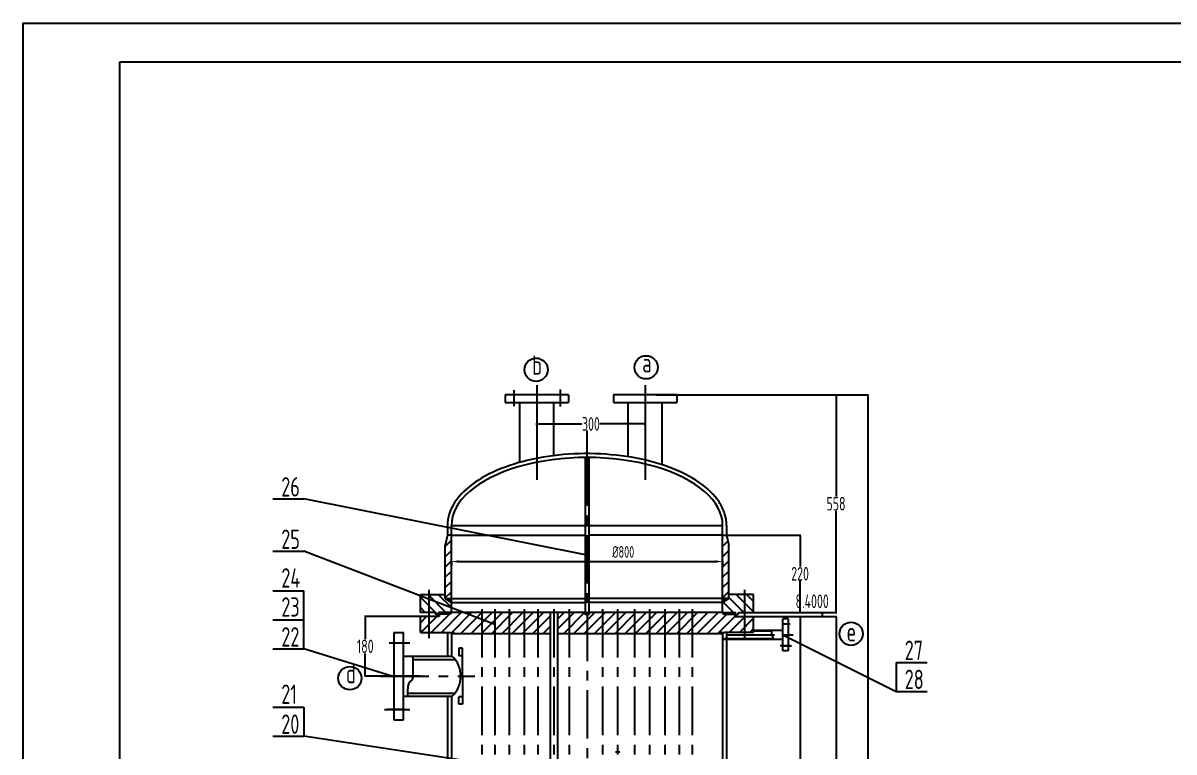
# Model space of a CAD drawing. Extents: x 36 to 630, y 3 to 844.
# Drawn here: x 36 to 333, y 655.8 to 843.8 of the extents above; entities that cross this region are included whole.
import ezdxf

# ---------------------------------------------------------------- set-up
doc = ezdxf.new("R2010")
doc.units = 0
doc.header["$LTSCALE"] = 10
doc.header["$MEASUREMENT"] = 0
doc.linetypes.add('CENTER', pattern=[2, 1.25, -0.25, 0.25, -0.25])
doc.linetypes.add('DIVIDE', pattern=[31.75, 12.7, -6.35, 0, -6.35, 0, -6.35])
doc.layers.get('0').update_dxf_attribs({"linetype": 'CONTINUOUS'})
doc.layers.get('DEFPOINTS').update_dxf_attribs({"linetype": 'CONTINUOUS'})
for name, color, linetype in [('1轮廓实线层', 7, 'CONTINUOUS'), ('3中心线层', 1, 'CENTER'), ('L1', 9, 'CENTER'), ('L3', 7, 'DIVIDE'), ('LM', 7, 'CONTINUOUS'), ('文字', 2, 'CONTINUOUS'), ('标注', 3, 'CONTINUOUS'), ('粗0_5', 7, 'CONTINUOUS'), ('粗实线', 7, 'CONTINUOUS'), ('细实线', 3, 'CONTINUOUS')]:
    doc.layers.add(name, color=color, linetype=linetype)
doc.styles.get("Standard").update_dxf_attribs({"font": 'isocp.shx', "width": 0.707, "bigfont": 'hztxt.shx'})
doc.styles.add('工程字', font='gbenor.shx', dxfattribs={"width": 0.8, "height": 5, "bigfont": 'gbcbig.shx'})
doc.dimstyles.new('10', dxfattribs={"dimtxt": 3, "dimasz": 2, "dimexe": 1, "dimexo": 0.0625, "dimgap": 1, "dimtad": 1, "dimdec": 1, "dimlfac": 10, "dimrnd": 1, "dimzin": 12, "dimtxsty": 'STANDARD', "dimcen": 1, "dimazin": 3, "dimtfac": 0.06, "dimtdec": 1, "dimtofl": 0, "dimtmove": 0, "dimatfit": 3, "dimtolj": 1, "dimtzin": 12})
doc.dimstyles.get("Standard").update_dxf_attribs({"dimtxt": 0.18, "dimasz": 0.18, "dimexe": 0.18, "dimexo": 0.0625, "dimgap": 0.09, "dimtad": 0, "dimtih": 1, "dimtoh": 1, "dimdec": 4, "dimzin": 0, "dimtxsty": 'STANDARD', "dimcen": 0.09, "dimazin": 3, "dimtfac": 1, "dimtdec": 4, "dimtofl": 0, "dimtmove": 0, "dimatfit": 3, "dimtolj": 1, "dimtzin": 0})
pattern_1 = [(135, (-95.5184, 269.4879), (-1.325825, -1.325825), [])]
pattern_2 = [(45, (-95.5184, 269.4879), (-0.44194174, 0.44194174), []), (135, (-95.5184, 269.4879), (-0.44194174, -0.44194174), [])]
pattern_3 = [(45, (-95.5184, 269.4879), (-1.325825, 1.325825), [])]

# ---------------------------------------------------------------- blocks, each defined once
blk = doc.blocks.new('*D32')
at = {"layer": 'DEFPOINTS', "color": 0}
for p in [(146.52, 705.09), (216.52, 705.09), (216.52, 704.9)]:
    blk.add_point(p, dxfattribs=at)
at = {"layer": '标注', "color": 0}
for p, q in [((146.52, 705.03), (146.52, 703.9)), ((148.52, 704.9), (214.52, 704.9)), ((216.52, 705.03), (216.52, 703.9))]:
    blk.add_line(p, q, dxfattribs=at)
for points in [[(148.52, 705.24), (148.52, 704.57), (146.52, 704.9)], [(214.52, 705.24), (214.52, 704.57), (216.52, 704.9)]]:
    blk.add_solid(points, dxfattribs=at)
at = {"layer": '标注', "color": 0, "insert": (190.85, 707.4), "char_height": 3, "attachment_point": 5}
blk.add_mtext('\\A1;%%c800', dxfattribs=at)
blk = doc.blocks.new('*D36')
at = {"layer": 'DEFPOINTS', "color": 0}
for p in [(168.57, 740.04), (196.48, 740.4), (196.48, 740.04)]:
    blk.add_point(p, dxfattribs=at)
at = {"layer": '标注', "color": 0}
for p, q in [((168.57, 740.1), (168.57, 740.58)), ((168.75, 740.4), (180.21, 740.4)), ((196.3, 740.4), (184.84, 740.4)), ((196.48, 740.1), (196.48, 740.58))]:
    blk.add_line(p, q, dxfattribs=at)
for points in [[(168.75, 740.43), (168.75, 740.37), (168.57, 740.4)], [(196.3, 740.43), (196.3, 740.37), (196.48, 740.4)]]:
    blk.add_solid(points, dxfattribs=at)
at = {"layer": '标注', "color": 0, "insert": (182.52, 740.4), "char_height": 3.5, "attachment_point": 5}
blk.add_mtext('\\A1;300', dxfattribs=at)
blk = doc.blocks.new('*D37')
at = {"layer": 'DEFPOINTS', "color": 0}
for p in [(217.52, 711.74), (224.52, 691.79), (236.5, 691.79)]:
    blk.add_point(p, dxfattribs=at)
at = {"layer": '标注', "color": 0}
for p, q in [((217.58, 711.74), (236.68, 711.74)), ((236.5, 711.56), (236.5, 703.61)), ((236.5, 691.97), (236.5, 699.92)), ((224.58, 691.79), (236.68, 691.79))]:
    blk.add_line(p, q, dxfattribs=at)
for points in [[(236.47, 711.56), (236.53, 711.56), (236.5, 711.74)], [(236.47, 691.97), (236.53, 691.97), (236.5, 691.79)]]:
    blk.add_solid(points, dxfattribs=at)
at = {"layer": '标注', "color": 0, "insert": (236.5, 701.76), "char_height": 3.5, "attachment_point": 5}
blk.add_mtext('\\A1;220', dxfattribs=at)
blk = doc.blocks.new('*D38')
at = {"layer": 'DEFPOINTS', "color": 0}
for p in [(199.32, 747.87), (245.77, 747.87), (227.15, 691.79)]:
    blk.add_point(p, dxfattribs=at)
at = {"layer": '标注', "color": 0}
for p, q in [((199.39, 747.87), (245.95, 747.87)), ((245.77, 747.69), (245.77, 721.67)), ((245.77, 691.97), (245.77, 717.99)), ((227.21, 691.79), (245.95, 691.79))]:
    blk.add_line(p, q, dxfattribs=at)
for points in [[(245.74, 747.69), (245.8, 747.69), (245.77, 747.87)], [(245.74, 691.97), (245.8, 691.97), (245.77, 691.79)]]:
    blk.add_solid(points, dxfattribs=at)
at = {"layer": '标注', "color": 0, "insert": (245.77, 719.83), "char_height": 3.5, "attachment_point": 5}
blk.add_mtext('\\A1;558', dxfattribs=at)
blk = doc.blocks.new('*D39')
at = {"layer": 'DEFPOINTS', "color": 0}
for p in [(138.52, 690.74), (124.29, 675.34), (138.52, 675.34)]:
    blk.add_point(p, dxfattribs=at)
at = {"layer": '标注', "color": 0}
for p, q in [((138.46, 690.74), (124.11, 690.74)), ((124.29, 690.56), (124.29, 684.88)), ((124.29, 675.52), (124.29, 681.2)), ((138.46, 675.34), (124.11, 675.34))]:
    blk.add_line(p, q, dxfattribs=at)
for points in [[(124.26, 690.56), (124.32, 690.56), (124.29, 690.74)], [(124.26, 675.52), (124.32, 675.52), (124.29, 675.34)]]:
    blk.add_solid(points, dxfattribs=at)
at = {"layer": '标注', "color": 0, "insert": (124.29, 683.04), "char_height": 3.5, "attachment_point": 5}
blk.add_mtext('\\A1;180', dxfattribs=at)
blk = doc.blocks.new('*D41')
at = {"layer": 'DEFPOINTS', "color": 0}
for p in [(224.52, 690.74), (224.58, 343.09), (245.77, 343.09)]:
    blk.add_point(p, dxfattribs=at)
at = {"layer": '标注', "color": 0}
for p, q in [((224.58, 690.74), (245.95, 690.74)), ((245.77, 690.56), (245.77, 518.75)), ((245.77, 343.27), (245.77, 515.07)), ((224.64, 343.09), (245.95, 343.09))]:
    blk.add_line(p, q, dxfattribs=at)
for points in [[(245.74, 690.56), (245.8, 690.56), (245.77, 690.74)], [(245.74, 343.27), (245.8, 343.27), (245.77, 343.09)]]:
    blk.add_solid(points, dxfattribs=at)
at = {"layer": '标注', "color": 0, "insert": (245.77, 516.91), "char_height": 3.5, "attachment_point": 5}
blk.add_mtext('\\A1;3984', dxfattribs=at)
blk = doc.blocks.new('*D44')
at = {"layer": 'DEFPOINTS', "color": 0}
for p in [(227.92, 690.74), (229.71, 591.34), (236.5, 591.34)]:
    blk.add_point(p, dxfattribs=at)
at = {"layer": '标注', "color": 0}
for p, q in [((227.98, 690.74), (236.68, 690.74)), ((236.5, 690.56), (236.5, 642.88)), ((236.5, 591.52), (236.5, 639.2)), ((229.77, 591.34), (236.68, 591.34))]:
    blk.add_line(p, q, dxfattribs=at)
for points in [[(236.47, 690.56), (236.53, 690.56), (236.5, 690.74)], [(236.47, 591.52), (236.53, 591.52), (236.5, 591.34)]]:
    blk.add_solid(points, dxfattribs=at)
at = {"layer": '标注', "color": 0, "insert": (236.5, 641.04), "char_height": 3.5, "attachment_point": 5}
blk.add_mtext('\\A1;795.2000', dxfattribs=at)
blk = doc.blocks.new('*D34')
at = {"layer": 'DEFPOINTS', "color": 0}
for p in [(239.4, 691.79), (239.4, 690.74), (242.25, 691.79)]:
    blk.add_point(p, dxfattribs=at)
at = {"layer": '标注', "color": 0}
for p, q in [((239.46, 691.79), (242.43, 691.79)), ((239.46, 690.74), (242.43, 690.74)), ((242.25, 690.92), (242.25, 691.61))]:
    blk.add_line(p, q, dxfattribs=at)
for points in [[(242.22, 691.61), (242.28, 691.61), (242.25, 691.79)], [(242.22, 690.92), (242.28, 690.92), (242.25, 690.74)]]:
    blk.add_solid(points, dxfattribs=at)
at = {"layer": '标注', "color": 0, "insert": (239.61, 694.66), "char_height": 3.5, "attachment_point": 5}
blk.add_mtext('\\A1;8.4000', dxfattribs=at)
blk = doc.blocks.new('*D35')
at = {"layer": 'DEFPOINTS', "color": 0}
for p in [(215.14, 747.87), (215.14, 288.93), (253.97, 288.93)]:
    blk.add_point(p, dxfattribs=at)
at = {"layer": '标注', "color": 0}
for p, q in [((215.2, 747.87), (254.15, 747.87)), ((253.97, 747.69), (253.97, 520.24)), ((253.97, 289.11), (253.97, 516.56)), ((215.2, 288.93), (254.15, 288.93))]:
    blk.add_line(p, q, dxfattribs=at)
for points in [[(253.94, 747.69), (254, 747.69), (253.97, 747.87)], [(253.94, 289.11), (254, 289.11), (253.97, 288.93)]]:
    blk.add_solid(points, dxfattribs=at)
at = {"layer": '标注', "color": 0, "insert": (253.97, 518.4), "char_height": 3.5, "attachment_point": 5}
blk.add_mtext('\\A1;5161', dxfattribs=at)

msp = doc.modelspace()

# ---------------------------------------------------------------- hatches: boundary and pattern name
at = {"layer": 'LM'}
h = msp.add_hatch(dxfattribs=at)
h.set_pattern_fill('ANSI31', color=256, scale=15, angle=90, style=0)
h.set_pattern_definition(pattern_1)
h.paths.add_polyline_path([(138.517768, 696.389859), (138.517768, 691.789859), (142.372571, 691.789859), (142.717768, 691.189859), (143.217768, 691.189859), (143.217768, 691.789859), (143.367768, 691.789859), (146.517768, 691.789859), (146.517768, 694.368194), (144.917768, 695.389859), (144.917768, 696.389859)])
h = msp.add_hatch(dxfattribs=at)
h.set_pattern_fill('ANSI37', color=256, scale=5, style=0)
h.set_pattern_definition(pattern_2)
h.paths.add_polyline_path([(146.517768, 695.389859), (144.917768, 695.389859), (146.517768, 694.368194)])
h = msp.add_hatch(dxfattribs=at)
h.set_pattern_fill('ANSI37', color=256, scale=5, style=0)
h.set_pattern_definition(pattern_2)
h.paths.add_polyline_path([(146.217768, 691.789859), (143.367768, 691.789859), (143.367768, 691.339859), (146.217768, 691.339859)])
at = {"layer": '标注'}
h = msp.add_hatch(dxfattribs=at)
h.set_pattern_fill('ANSI31', color=256, scale=15, style=0)
h.set_pattern_definition(pattern_3)
h.paths.add_polyline_path([(218.117768, 709.145843), (217.517768, 711.739859), (216.517768, 711.739859), (216.517768, 695.389859), (218.117768, 695.389859)])
h.paths.add_polyline_path([(145.517768, 711.739859), (144.917768, 709.145843), (144.917768, 695.389859), (146.517768, 695.389859), (146.517768, 711.739859)])
h = msp.add_hatch(dxfattribs=at)
h.set_pattern_fill('ANSI31', color=256, scale=15, angle=90, style=0)
h.set_pattern_definition(pattern_1)
h.paths.add_polyline_path([(218.117768, 696.389859), (218.117768, 695.389859), (216.517768, 694.368194), (216.517768, 691.789859), (219.667768, 691.789859), (219.817768, 691.789859), (219.817768, 691.189859), (220.317768, 691.189859), (220.662966, 691.789859), (224.517768, 691.789859), (224.517768, 696.389859)])
h = msp.add_hatch(dxfattribs=at)
h.set_pattern_fill('ANSI37', color=256, scale=5, style=0)
h.set_pattern_definition(pattern_2)
h.paths.add_polyline_path([(218.117768, 695.389859), (216.517768, 695.389859), (216.517768, 694.368194)])
h = msp.add_hatch(dxfattribs=at)
h.set_pattern_fill('ANSI31', color=256, scale=15, style=0)
h.set_pattern_definition(pattern_3)
h.paths.add_polyline_path([(138.517768, 686.639859), (140.767768, 686.639859), (140.767768, 690.739859), (138.517768, 690.739859)])
h.paths.add_polyline_path([(146.817768, 686.639859), (147.017768, 686.639859, -0.4142135624), (147.217768, 686.439859), (147.217768, 686.339859), (154.399153, 686.339859), (154.399153, 691.739859), (146.617768, 691.739859), (146.217768, 691.339859), (143.367768, 691.339859), (143.367768, 690.739859), (140.767768, 690.739859), (140.767768, 686.639859), (145.917768, 686.639859, -0.2982166267), (146.376026, 686.339859), (146.617768, 686.339859), (146.617768, 686.439859, -0.4142135624)])
h.paths.add_polyline_path([(157.757004, 691.739859), (154.399153, 691.739859), (154.399153, 686.339859), (157.757004, 686.339859)])
h.paths.add_polyline_path([(157.757004, 686.339859), (161.434667, 686.339859), (161.434667, 691.739859), (157.757004, 691.739859)])
h.paths.add_polyline_path([(165.302576, 691.739859), (161.434667, 691.739859), (161.434667, 686.339859), (165.302576, 686.339859)])
h.paths.add_polyline_path([(165.302576, 686.339859), (168.814952, 686.339859), (168.814952, 691.739859), (165.302576, 691.739859)])
h.paths.add_polyline_path([(168.814952, 686.339859), (169.904216, 686.339859), (169.904216, 691.739859), (168.814952, 691.739859)])
h.paths.add_polyline_path([(172.036801, 691.739859), (169.904216, 691.739859), (169.904216, 686.339859), (172.036801, 686.339859)])
h.paths.add_polyline_path([(175.878393, 691.739859), (173.936801, 691.739859), (173.936801, 686.339859), (175.878393, 686.339859)])
h.paths.add_polyline_path([(176.935878, 691.739859), (175.878393, 691.739859), (175.878393, 686.339859), (176.935878, 686.339859)])
h.paths.add_polyline_path([(181.517768, 691.339859), (180.917768, 691.339859), (180.917768, 691.739859), (176.935878, 691.739859), (176.935878, 686.339859), (181.517768, 686.339859)])
h.paths.add_polyline_path([(181.517768, 686.339859), (185.521535, 686.339859), (185.521535, 691.739859), (182.117768, 691.739859), (182.117768, 691.339859), (181.517768, 691.339859)])
h.paths.add_polyline_path([(185.521535, 686.339859), (189.418993, 686.339859), (189.418993, 691.739859), (185.521535, 691.739859)])
h.paths.add_polyline_path([(193.765844, 691.739859), (189.418993, 691.739859), (189.418993, 686.339859), (193.765844, 686.339859)])
h.paths.add_polyline_path([(197.603407, 691.739859), (193.765844, 691.739859), (193.765844, 686.339859), (197.603407, 686.339859)])
h.paths.add_polyline_path([(201.600869, 691.739859), (197.603407, 691.739859), (197.603407, 686.339859), (201.600869, 686.339859)])
h.paths.add_polyline_path([(205.278533, 691.739859), (201.600869, 691.739859), (201.600869, 686.339859), (205.278533, 686.339859)])
h.paths.add_polyline_path([(205.278533, 686.339859), (208.636384, 686.339859), (208.636384, 691.739859), (205.278533, 691.739859)])
h.paths.add_polyline_path([(208.636384, 686.339859), (209.086801, 686.339859), (215.817768, 686.339859), (215.817768, 686.439859, -0.4142135624), (216.017768, 686.639859), (216.217768, 686.639859, -0.4142135624), (216.417768, 686.439859), (216.417768, 686.339859), (216.659511, 686.339859, -0.2982166267), (217.117768, 686.639859), (222.267768, 686.639859), (222.267768, 690.739859), (219.667768, 690.739859), (219.667768, 691.339859), (216.817768, 691.339859), (216.417768, 691.739859), (208.636384, 691.739859)])
h.paths.add_polyline_path([(224.517768, 690.739859), (222.267768, 690.739859), (222.267768, 686.639859), (224.517768, 686.639859)])
h = msp.add_hatch(dxfattribs=at)
h.set_pattern_fill('ANSI37', color=256, scale=5, style=0)
h.set_pattern_definition(pattern_2)
h.paths.add_polyline_path([(181.517768, 691.739859), (180.917768, 691.739859), (180.917768, 691.339859), (181.517768, 691.339859)])
h = msp.add_hatch(dxfattribs=at)
h.set_pattern_fill('ANSI37', color=256, scale=5, style=0)
h.set_pattern_definition(pattern_2)
h.paths.add_polyline_path([(182.117768, 691.739859), (181.517768, 691.739859), (181.517768, 691.339859), (182.117768, 691.339859)])
h = msp.add_hatch(dxfattribs=at)
h.set_pattern_fill('ANSI37', color=256, scale=5, style=0)
h.set_pattern_definition(pattern_2)
h.paths.add_polyline_path([(219.21309, 691.789859), (216.817768, 691.789859), (216.817768, 691.339859), (218.977656, 691.339859)])
h = msp.add_hatch(dxfattribs=at)
h.set_pattern_fill('ANSI37', color=256, scale=5, style=0)
h.set_pattern_definition(pattern_2)
h.paths.add_polyline_path([(219.667768, 691.789859), (219.21309, 691.789859), (218.977656, 691.339859), (219.667768, 691.339859)])

# ---------------------------------------------------------------- linework, layer by layer
msp.add_lwpolyline([(136.596613, 680.503034), (136.596613, 680.018104), (136.596613, 679.53342), (136.596613, 679.051999), (136.596613, 678.576854), (136.596613, 678.111003), (136.596613, 677.657461), (136.596613, 677.219243), (136.596613, 676.799366), (136.596159, 676.400741), (136.592979, 676.025869), (136.58435, 675.677148), (136.567546, 675.356975), (136.539841, 675.067748), (136.498511, 674.811863), (136.44083, 674.591718), (136.364075, 674.409711), (136.266881, 674.26563), (136.153337, 674.148832), (136.028893, 674.046066), (135.898999, 673.944079), (135.769104, 673.82962), (135.64466, 673.689437), (135.531116, 673.510278), (135.433922, 673.278892), (135.357167, 672.986361), (135.299486, 672.641105), (135.258156, 672.255882), (135.230452, 671.843446), (135.213647, 671.416552), (135.205018, 670.987957), (135.201838, 670.570416), (135.201384, 670.176685)])
at = {"layer": '1轮廓实线层'}
for centre in [(168.380574, 754.372805), (196.761547, 754.989254), (249.65886, 686.284798), (120.318968, 674.820769)]:
    msp.add_circle(centre, 3, dxfattribs=at)
at = {"layer": '3中心线层'}
for p, q in [((181.517768, 731.739859), (181.517768, 285.384881)), ((222.267768, 685.141636), (222.267768, 699.250178)), ((154.399153, 692.648915), (154.399153, 340.461912)), ((154.399153, 692.648915), (154.399153, 340.461912)), ((157.757004, 692.648915), (157.757004, 340.461912)), ((161.434667, 692.648915), (161.434667, 340.461912)), ((165.302576, 692.648915), (165.302576, 340.461912)), ((168.814952, 692.648915), (168.814952, 340.461912)), ((172.994252, 692.648915), (172.994252, 340.461912)), ((176.935878, 692.648915), (176.935878, 340.461912)), ((185.521535, 692.648915), (185.521535, 340.461912)), ((189.418993, 692.648915), (189.418993, 340.461912)), ((193.765844, 692.648915), (193.765844, 340.461912)), ((197.603407, 692.648915), (197.603407, 340.461912)), ((201.600869, 692.648915), (201.600869, 340.461912)), ((205.278533, 692.648915), (205.278533, 340.461912)), ((208.636384, 692.648915), (208.636384, 340.461912)), ((217.403116, 685.999859), (234.686125, 685.999859)), ((128.200635, 675.339859), (152.589023, 675.339859))]:
    msp.add_line(p, q, dxfattribs=at)
at = {"layer": 'L1'}
for p, q in [((162.651114, 749.119108), (162.651114, 744.996003)), ((174.598343, 749.298726), (174.598343, 744.870654)), ((181.517768, 727.803664), (181.517768, 738.730544)), ((140.767768, 685.141636), (140.767768, 700.093452)), ((231.877133, 688.846548), (233.936835, 688.846548)), ((130.483402, 683.910653), (135.801807, 683.910653)), ((234.040562, 683.198226), (231.356988, 683.198226)), ((232.043643, 683.198226), (234.247868, 683.198226)), ((129.234347, 666.769066), (135.801807, 666.769066)), ((134.147333, 666.769066), (130.002401, 666.769066))]:
    msp.add_line(p, q, dxfattribs=at)
at = {"layer": 'L3'}
msp.add_line((146.517768, 714.239859), (216.517768, 714.239859), dxfattribs=at)
at = {"layer": 'LM'}
for p, q in [((168.566925, 750.395035), (168.566925, 725.970683)), ((196.481067, 750.395035), (196.481067, 725.970683)), ((176.755223, 747.8687), (160.378627, 747.8687)), ((176.755223, 747.8687), (160.378627, 747.8687)), ((160.378627, 747.8687), (160.378627, 745.911253)), ((160.378627, 745.911253), (167.050968, 745.911253)), ((164.08826, 745.911253), (164.08826, 730.45495)), ((167.050968, 745.911253), (176.755223, 745.911253)), ((172.920896, 732.211532), (172.920896, 745.911253)), ((176.755223, 747.8687), (176.755223, 745.911253)), ((204.729048, 747.8687), (188.352452, 747.8687)), ((204.729048, 747.8687), (188.352452, 747.8687)), ((188.352452, 747.8687), (188.352452, 745.911253)), ((188.352452, 745.911253), (195.024792, 745.911253)), ((192.062084, 745.911253), (192.062084, 731.938974)), ((195.024792, 745.911253), (204.729048, 745.911253)), ((200.894721, 729.865684), (200.894721, 745.911253)), ((204.729048, 747.8687), (204.729048, 745.911253)), ((181.017768, 731.739859), (181.017768, 691.739859)), ((182.017768, 731.739859), (182.017768, 691.739859)), ((145.517768, 714.239859), (145.517768, 711.739859)), ((146.517768, 711.739859), (146.517768, 714.239859)), ((216.517768, 711.739859), (216.517768, 714.239859)), ((217.517768, 714.239859), (217.517768, 711.739859)), ((145.517768, 711.739859), (144.917768, 709.145843)), ((146.517768, 711.739859), (145.517768, 711.739859)), ((146.517768, 711.739859), (145.517768, 711.739859)), ((146.517768, 711.739859), (181.017768, 711.739859)), ((146.517768, 691.789859), (146.517768, 711.739859)), ((216.517768, 711.739859), (182.017768, 711.739859)), ((216.517768, 711.739859), (217.517768, 711.739859)), ((216.517768, 691.789859), (216.517768, 711.739859)), ((217.517768, 711.739859), (218.117768, 709.145843)), ((144.917768, 695.389859), (144.917768, 709.145843)), ((144.917768, 695.389859), (144.917768, 709.145843)), ((218.117768, 695.389859), (218.117768, 709.145843)), ((138.517768, 691.789859), (138.517768, 696.389859)), ((138.517768, 691.789859), (138.517768, 696.389859)), ((138.517768, 696.389859), (144.917768, 696.389859)), ((144.917768, 695.389859), (181.017768, 695.389859)), ((144.917768, 695.389859), (146.517768, 694.368194)), ((218.117768, 695.389859), (182.017768, 695.389859)), ((218.117768, 695.389859), (216.517768, 694.368194)), ((224.517768, 696.389859), (218.117768, 696.389859)), ((224.517768, 691.789859), (224.517768, 696.389859)), ((224.517768, 691.789859), (224.517768, 696.389859)), ((146.517768, 694.368194), (181.017768, 694.368194)), ((216.517768, 694.368194), (182.017768, 694.368194)), ((142.372571, 691.789859), (138.517768, 691.789859)), ((143.367768, 690.739859), (138.517768, 690.739859)), ((138.517768, 686.639859), (138.517768, 690.739859)), ((142.717768, 691.189859), (142.372571, 691.789859)), ((142.717768, 691.189859), (143.217768, 691.189859)), ((143.367768, 691.789859), (143.217768, 691.789859)), ((143.217768, 691.189859), (143.217768, 691.789859)), ((143.367768, 691.789859), (143.367768, 690.739859)), ((146.517768, 691.789859), (143.367768, 691.789859)), ((146.217768, 691.339859), (143.367768, 691.339859)), ((146.217768, 691.339859), (146.217768, 691.789859)), ((146.617768, 691.739859), (146.217768, 691.339859)), ((146.617768, 691.739859), (146.217768, 691.339859)), ((180.917768, 691.739859), (146.617768, 691.739859)), ((172.036801, 691.739859), (172.036801, 342.081842)), ((173.936801, 691.739859), (173.936801, 342.081842)), ((180.917768, 691.739859), (180.917768, 691.339859)), ((180.917768, 691.739859), (182.117768, 691.739859)), ((180.917768, 691.339859), (182.117768, 691.339859)), ((216.517768, 691.739859), (182.117768, 691.739859)), ((182.117768, 691.339859), (182.117768, 691.739859)), ((216.417768, 691.739859), (216.817768, 691.339859)), ((216.517768, 691.789859), (219.667768, 691.789859)), ((216.517768, 691.739859), (216.817768, 691.339859)), ((216.817768, 691.339859), (216.817768, 691.789859)), ((216.817768, 691.339859), (219.667768, 691.339859)), ((216.817768, 691.339859), (219.667768, 691.339859)), ((219.667768, 691.789859), (219.817768, 691.789859)), ((219.667768, 691.789859), (219.667768, 690.739859)), ((219.667768, 691.339859), (219.667768, 690.739859)), ((219.667768, 690.739859), (224.517768, 690.739859)), ((219.817768, 691.189859), (219.817768, 691.789859)), ((220.317768, 691.189859), (219.817768, 691.189859)), ((220.317768, 691.189859), (220.662966, 691.789859)), ((220.662966, 691.789859), (224.517768, 691.789859)), ((224.517768, 686.639859), (224.517768, 690.739859)), ((232.089188, 684.787093), (232.089188, 690.110497)), ((233.455146, 690.110497), (232.089188, 690.110497)), ((233.455146, 690.110497), (233.455146, 681.889221)), ((233.455146, 690.110497), (233.455146, 681.889221)), ((131.69084, 686.628113), (131.69084, 664.051605)), ((131.69084, 686.628113), (131.69084, 664.051605)), ((131.69084, 686.628113), (134.136554, 686.628113)), ((134.136554, 671.467478), (134.136554, 686.628113)), ((138.517768, 686.639859), (145.917768, 686.639859)), ((145.517768, 686.639859), (145.517768, 680.503034)), ((146.376026, 686.339859), (172.036801, 686.339859)), ((146.517768, 686.339859), (146.517768, 680.503034)), ((146.617768, 686.439859), (146.617768, 686.339859)), ((146.817768, 686.639859), (147.017768, 686.639859)), ((147.217768, 686.439859), (147.217768, 686.339859)), ((173.936801, 686.339859), (209.086801, 686.339859)), ((209.086801, 686.339859), (216.659511, 686.339859)), ((215.817768, 686.439859), (215.817768, 686.339859)), ((215.817768, 686.439859), (215.817768, 686.339859)), ((216.217768, 686.639859), (216.017768, 686.639859)), ((216.217768, 686.639859), (216.017768, 686.639859)), ((216.417768, 686.439859), (216.417768, 686.339859)), ((216.417768, 686.439859), (216.417768, 686.339859)), ((216.517768, 686.339859), (216.517768, 362.252856)), ((224.517768, 686.639859), (217.117768, 686.639859)), ((217.517768, 686.639859), (217.517768, 528.827181)), ((224.517768, 687.212625), (232.089188, 687.212625)), ((224.517768, 687.063689), (229.099172, 687.063689)), ((229.528129, 684.936029), (216.517768, 684.936029)), ((232.089188, 684.787093), (216.517768, 684.787093)), ((232.089188, 681.889221), (232.089188, 684.787093)), ((134.136554, 680.503034), (146.73084, 680.503034)), ((149.394532, 682.54813), (148.429094, 682.54813)), ((148.429094, 682.54813), (148.429094, 680.62813)), ((149.394532, 680.62813), (148.429094, 680.62813)), ((149.394532, 675.339859), (149.394532, 682.54813)), ((233.455146, 681.889221), (232.089188, 681.889221)), ((136.596613, 679.687796), (147.466733, 679.687796)), ((149.394532, 675.339859), (149.394532, 668.131589)), ((134.136554, 664.051605), (134.136554, 671.467478)), ((134.136554, 670.176685), (146.73084, 670.176685)), ((135.205098, 670.991923), (147.466733, 670.991923)), ((145.517768, 670.176685), (145.517768, 528.827181)), ((146.517768, 670.176685), (146.517768, 350.436062)), ((148.429094, 668.131589), (148.429094, 670.051589)), ((149.394532, 670.051589), (148.429094, 670.051589)), ((149.394532, 668.131589), (148.429094, 668.131589)), ((131.69084, 664.051605), (134.136554, 664.051605)), ((188.872249, 655.802122), (189.983949, 655.802122))]:
    msp.add_line(p, q, dxfattribs=at)
for centre, radius, start, end in [((145.917768, 686.139859), 0.5, 23.57817848, 90), ((146.817768, 686.439859), 0.2, 90, 180), ((147.017768, 686.439859), 0.2, 0, 90), ((216.017768, 686.439859), 0.2, 90, 180), ((216.017768, 686.439859), 0.2, 90, 180), ((216.217768, 686.439859), 0.2, 0, 90), ((216.217768, 686.439859), 0.2, 0, 90), ((217.117768, 686.139859), 0.5, 90, 156.42182152), ((217.117768, 686.139859), 0.5, 90, 156.42182152), ((141.830481, 675.339859), 7.118419, 313.50402657, 46.49597343)]:
    msp.add_arc(centre, radius, start, end, dxfattribs=at)
msp.add_ellipse((181.517768, 714.239859), major_axis=(-35, 0), ratio=0.5, start_param=3.1415926536, end_param=6.2831853072, dxfattribs=at)
msp.add_open_spline([(217.517768, 714.239859), (217.517768, 715.275738), (217.351554, 716.311113), (216.700989, 718.334906), (216.217394, 719.323221), (214.377136, 722.111636), (212.62757, 723.811217), (208.251102, 726.834676), (205.622052, 728.159167), (199.716511, 730.341836), (196.440434, 731.199158), (189.534384, 732.377244), (185.905437, 732.697635), (178.623401, 732.774231), (174.971437, 732.530415), (167.975622, 731.499063), (164.632825, 730.711846), (158.556713, 728.657921), (155.823969, 727.392009), (151.21172, 724.472528), (149.330517, 722.818991), (147.053354, 719.801413), (146.374117, 718.514729), (145.66949, 716.219334), (145.517768, 715.2298), (145.517768, 714.239859)], degree=3, knots=[3.1415926536, 3.1415926536, 3.1415926536, 3.1415926536, 3.3009586976, 3.3009586976, 3.4603247416, 3.4603247416, 3.7680823238, 3.7680823238, 4.075839906, 4.075839906, 4.3835974882, 4.3835974882, 4.6913550704, 4.6913550704, 4.9991126526, 4.9991126526, 5.3068702348, 5.3068702348, 5.6146278171, 5.6146278171, 5.9223853993, 5.9223853993, 6.1308867392, 6.1308867392, 6.2831853072, 6.2831853072, 6.2831853072, 6.2831853072], dxfattribs=at)
at = {"layer": '标注'}
for p, q in [((108.440061, 682.35804), (108.440061, 697.339287)), ((216.417768, 691.739859), (216.817768, 691.339859)), ((216.517768, 691.739859), (216.817768, 691.339859)), ((261.297384, 678.897788), (261.297384, 671.407165)), ((108.415096, 667.352466), (108.415096, 659.861843))]:
    msp.add_line(p, q, dxfattribs=at)
msp.add_lwpolyline([(629.980264, 2.778355), (35.980264, 2.778355), (35.980264, 843.778355), (629.980264, 843.778355)], close=True, dxfattribs=at)
msp.add_lwpolyline([(229.099063, 687.212625), (229.099276, 686.921794), (229.100769, 686.667859), (229.104823, 686.448272), (229.112718, 686.26048), (229.125733, 686.101934), (229.145148, 685.970082), (229.172245, 685.862373), (229.208303, 685.776258), (229.253749, 685.707504), (229.305596, 685.645159), (229.360003, 685.576589), (229.413129, 685.489159), (229.461136, 685.370236), (229.500181, 685.207187), (229.526424, 684.987377), (229.536025, 684.698172)], dxfattribs=at)
at = {"layer": '粗0_5'}
msp.add_lwpolyline([(60.980264, 833.778355), (619.980264, 833.778355), (619.980264, 12.778355), (60.980264, 12.778355)], close=True, dxfattribs=at)
at = {"layer": '粗实线'}
for p, q in [((100.415096, 721.062309), (108.415096, 721.062309)), ((100.415096, 707.55664), (108.415096, 707.55664)), ((100.440061, 697.339287), (108.440061, 697.339287)), ((100.440061, 689.848664), (108.440061, 689.848664)), ((100.440061, 682.35804), (108.440061, 682.35804)), ((261.297384, 678.897788), (269.297384, 678.897788)), ((261.297384, 671.407165), (269.297384, 671.407165)), ((100.415096, 667.352466), (108.415096, 667.352466)), ((100.415096, 659.861843), (108.415096, 659.861843))]:
    msp.add_line(p, q, dxfattribs=at)
at = {"layer": '细实线'}
for p, q in [((181.517768, 706.561822), (108.415096, 721.062309)), ((157.757004, 688.650359), (108.415096, 707.55664)), ((232.089188, 685.999859), (261.297384, 671.407165)), ((131.123131, 675.339859), (108.440061, 682.35804)), ((153.581763, 652.991101), (108.415096, 659.861843))]:
    msp.add_line(p, q, dxfattribs=at)

# ---------------------------------------------------------------- texts
at = {"layer": '文字', "style": '工程字', "width": 0.8}
for s, p in [('b', (167.372657, 753.049053)), ('a', (195.75363, 753.665501)), ('26', (102.616172, 721.674775)), ('25', (102.616172, 708.169106)), ('24', (102.641138, 698.184579)), ('23', (102.641138, 690.693956)), ('22', (102.641138, 682.970507)), ('e', (248.489473, 684.290558)), ('27', (263.498461, 679.510255)), ('d', (119.311051, 673.497017)), ('28', (263.498461, 672.019632)), ('21', (102.616172, 668.197758)), ('20', (102.616172, 660.47431))]:
    msp.add_text(s, height=5, dxfattribs=at).set_placement(p)

# ---------------------------------------------------------------- dimensions: what is measured, and where the dimension line sits
at = {"layer": '标注'}
for base, p1, p2, text, picture, middle in [((245.768909, 747.8687), (227.151909, 691.789859), (199.323847, 747.8687), '558', '*D38', (245.768909, 719.82928)), ((253.973505, 288.930699), (215.139462, 747.8687), (215.139462, 288.930699), '5161', '*D35', (253.973505, 518.399699)), ((124.290994, 675.339859), (138.517768, 690.739859), (138.517768, 675.339859), '180', '*D39', (124.290994, 683.039859)), ((245.768909, 343.089681), (224.517768, 690.739859), (224.580268, 343.089681), '3984', '*D41', (245.768909, 516.91477))]:
    dim = msp.add_linear_dim(base=base, p1=p1, p2=p2, angle=90, text=text, dimstyle='STANDARD', override={"dimscale": 1, "dimtxt": 3.5, "dimlfac": 8}, dxfattribs=at)
    dim.commit()
    dim.dimension.update_dxf_attribs({"geometry": picture, "text_midpoint": middle})
dim = msp.add_linear_dim(base=(196.481067, 740.403476), p1=(168.566925, 740.038736), p2=(196.481067, 740.038736), text='300', dimstyle='STANDARD', override={"dimscale": 1, "dimtxt": 3.5, "dimlfac": 8}, dxfattribs=at)
dim.commit()
dim.dimension.update_dxf_attribs({"geometry": '*D36', "text_midpoint": (182.523996, 740.403476)})
dim = msp.add_linear_dim(base=(236.504173, 691.789859), p1=(217.517768, 711.739859), p2=(224.517768, 691.789859), angle=90, text='220', dimstyle='STANDARD', override={"dimscale": 1, "dimtxt": 3.5, "dimlfac": 8}, dxfattribs=at)
dim.commit()
dim.dimension.update_dxf_attribs({"geometry": '*D37', "text_midpoint": (236.504173, 701.764859), "dimtype": 160})
dim = msp.add_linear_dim(base=(216.517768, 704.902528), p1=(146.517768, 705.094516), p2=(216.517768, 705.094516), text='%%c800', dimstyle='10', dxfattribs=at)
dim.commit()
dim.dimension.update_dxf_attribs({"geometry": '*D32', "text_midpoint": (190.849552, 707.402528), "dimtype": 160})
dim = msp.add_linear_dim(base=(242.251756, 691.789859), p1=(239.395114, 690.739859), p2=(239.395114, 691.789859), angle=90, dimstyle='STANDARD', override={"dimscale": 1, "dimtxt": 3.5, "dimlfac": 8, "dimtmove": 2}, dxfattribs=at)
dim.commit()
dim.dimension.update_dxf_attribs({"geometry": '*D34', "text_midpoint": (239.609532, 694.664736), "dimtype": 160})
dim = msp.add_linear_dim(base=(236.504173, 591.339859), p1=(227.921985, 690.739859), p2=(229.71199, 591.339859), angle=90, dimstyle='STANDARD', override={"dimscale": 1, "dimtxt": 3.5, "dimlfac": 8}, dxfattribs=at)
dim.commit()
dim.dimension.update_dxf_attribs({"geometry": '*D44', "text_midpoint": (236.504173, 641.039859)})

doc.saveas('drawing.dxf')
